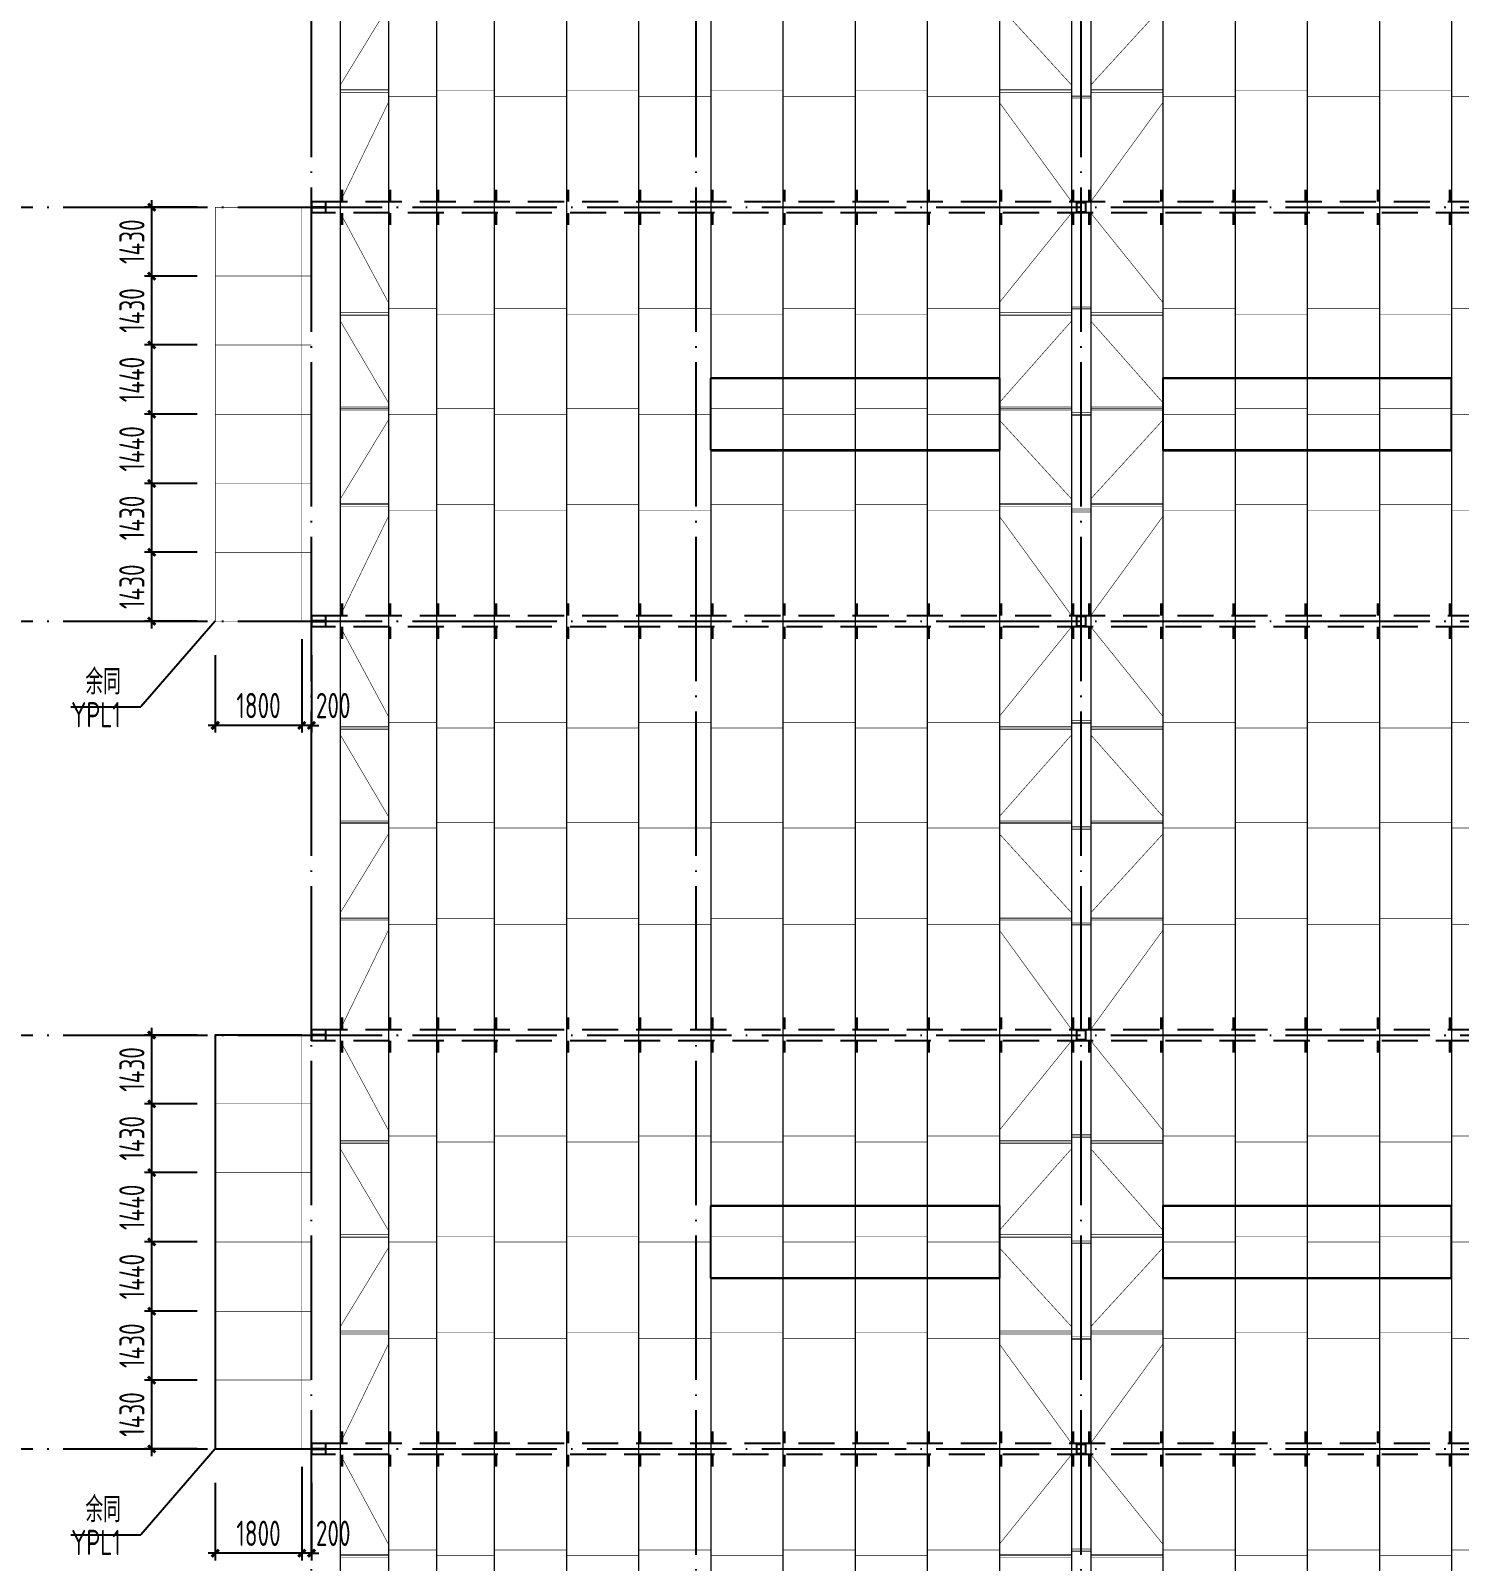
# Model space of a CAD drawing. Extents: x 899043 to 2598688, y -137197 to 211789.
# Drawn here: x 1533120 to 1562820, y 88160 to 119968 of the extents above; entities that cross this region are included whole.
import ezdxf
from ezdxf.enums import TextEntityAlignment as Align

# ---------------------------------------------------------------- set-up
doc = ezdxf.new("R2010")
doc.units = 0
doc.header["$LTSCALE"] = 1500
doc.header["$MEASUREMENT"] = 0
doc.linetypes.add('DASHED', pattern=[0.75, 0.5, -0.25])
doc.linetypes.add('DOTE', pattern=[2.42, 2, -0.2, 0.02, -0.2])
for name, color, linetype in [('A-L-wall(建筑立面)', 2, 'Continuous'), ('A-Roof(建筑屋顶)', 122, 'Continuous'), ('AXIS', 3, 'Continuous'), ('Boltx', 252, 'DASHED'), ('DIM', 3, 'Continuous'), ('HZ', 3, 'Continuous'), ('M_Prof', 2, 'Continuous'), ('THIN', 7, 'Continuous'), ('WINDOW', 4, 'Continuous')]:
    doc.layers.add(name, color=color, linetype=linetype)
doc.layers.add('Pkpm_层114', color=2, linetype='Continuous', lineweight=18)
doc.styles.add('TSSD_Dimension', font='Tssdeng.shx', dxfattribs={"width": 0.7, "bigfont": 'hztxt.shx'})
doc.styles.add('TSSD_Label', font='Tssdeng.shx', dxfattribs={"width": 0.7, "bigfont": 'hztxt.shx'})
doc.dimstyles.new('TSSD_150_150', dxfattribs={"dimtxt": 525, "dimasz": 150, "dimexe": 150, "dimexo": 375, "dimgap": 150, "dimtad": 1, "dimdec": 0, "dimzin": 0, "dimdsep": 46, "dimtxsty": 'TSSD_Dimension', "dimblk": 'ARCHTICK', "dimblk1": 'ARCHTICK', "dimblk2": 'ARCHTICK', "dimcen": 0, "dimdle": 150, "dimclrt": 7, "dimadec": 0, "dimazin": 0, "dimtfac": 1, "dimtdec": 0, "dimtix": 1, "dimtmove": 2, "dimatfit": 3, "dimfxl": 0, "dimtolj": 1, "dimtzin": 0, "dimarcsym": 0})

# ---------------------------------------------------------------- blocks, each defined once
blk = doc.blocks.new('A$C5AF141BB')
at = {"layer": 'AXIS', "color": 253, "linetype": 'DOTE'}
for p, q in [((0, -5247.5), (0, 123526.9)), ((8000, -5247.5), (8000, 123526.9)), ((16000, -5247.5), (16000, 123526.9)), ((-26941.1, 77200), (36323.2, 77200)), ((-26941.1, 68600), (36323.2, 68600)), ((-26941.1, 60000), (36323.2, 60000)), ((-26941.1, 51400), (36323.2, 51400))]:
    blk.add_line(p, q, dxfattribs=at)
blk = doc.blocks.new('A$C0BB32EA6')
at = {"layer": 'M_Prof'}
for points in [[(22300, -42310), (22300, -42090), (22290, -42090), (22290, -42196), (22010, -42196), (22010, -42090), (22000, -42090), (22000, -42310), (22010, -42310), (22010, -42204), (22290, -42204), (22290, -42310)], [(37900, -42300), (38100, -42300), (38100, -42100), (37900, -42100)], [(37906, -42294), (38094, -42294), (38094, -42106), (37906, -42106)], [(22300, -50910), (22300, -50690), (22290, -50690), (22290, -50796), (22010, -50796), (22010, -50690), (22000, -50690), (22000, -50910), (22010, -50910), (22010, -50804), (22290, -50804), (22290, -50910)], [(37900, -50900), (38100, -50900), (38100, -50700), (37900, -50700)], [(37906, -50894), (38094, -50894), (38094, -50706), (37906, -50706)], [(22300, -59510), (22300, -59290), (22290, -59290), (22290, -59396), (22010, -59396), (22010, -59290), (22000, -59290), (22000, -59510), (22010, -59510), (22010, -59404), (22290, -59404), (22290, -59510)], [(37900, -59500), (38100, -59500), (38100, -59300), (37900, -59300)], [(37906, -59494), (38094, -59494), (38094, -59306), (37906, -59306)], [(22300, -68110), (22300, -67890), (22290, -67890), (22290, -67996), (22010, -67996), (22010, -67890), (22000, -67890), (22000, -68110), (22010, -68110), (22010, -68004), (22290, -68004), (22290, -68110)], [(37900, -68100), (38100, -68100), (38100, -67900), (37900, -67900)], [(37906, -68094), (38094, -68094), (38094, -67906), (37906, -67906)]]:
    blk.add_lwpolyline(points, close=True, dxfattribs=at)
blk = doc.blocks.new('A$C2EA612DB')
at = {"layer": 'M_Prof'}
blk.add_blockref('A$C0BB32EA6', (-54000, 110765), dxfattribs=at)
blk = doc.blocks.new('tc')
at = {"layer": 'WINDOW'}
blk.add_lwpolyline([(-1500, 1500), (0, 1500), (0, 7500), (-1500, 7500)], close=True, dxfattribs=at)
blk = doc.blocks.new('_ArchTick')
at = {"color": 0, "linetype": 'ByBlock', "const_width": 0.4}
blk.add_lwpolyline([(-0.5, -0.5), (0.5, 0.5)], dxfattribs=at)
blk = doc.blocks.new('*D1181')
at = {"layer": 'Defpoints', "color": 0}
for p in [(1538758, 107697), (1538958, 107367), (1538758, 105530)]:
    blk.add_point(p, dxfattribs=at)
at = {"layer": 'DIM', "color": 0, "lineweight": -2}
for p, q in [((1538758, 107322), (1538758, 105380)), ((1538958, 106992), (1538958, 105380)), ((1538758, 105530), (1538608, 105530)), ((1538958, 105530), (1538758, 105530)), ((1538958, 105530), (1539108, 105530))]:
    blk.add_line(p, q, dxfattribs=at)
at = {"layer": 'DIM', "color": 0, "lineweight": -2, "xscale": 150, "yscale": 150, "zscale": 150}
blk.add_blockref('_ArchTick', (1538758, 105530), dxfattribs=at)
at = {"layer": 'DIM', "color": 0, "lineweight": -2, "xscale": 150, "yscale": 150, "zscale": 150, "rotation": 180}
blk.add_blockref('_ArchTick', (1538958, 105530), dxfattribs=at)
at = {"layer": 'DIM', "color": 7, "insert": (1539410, 105943), "char_height": 525, "attachment_point": 5, "style": 'TSSD_Dimension'}
blk.add_mtext('\\A1;200', dxfattribs=at)
blk = doc.blocks.new('*D1182')
at = {"layer": 'Defpoints', "color": 0}
for p in [(1538758, 107697), (1536958, 107367), (1536958, 105530)]:
    blk.add_point(p, dxfattribs=at)
at = {"layer": 'DIM', "color": 0, "lineweight": -2}
for p, q in [((1538758, 107322), (1538758, 105380)), ((1536958, 106992), (1536958, 105380)), ((1538908, 105530), (1536808, 105530))]:
    blk.add_line(p, q, dxfattribs=at)
at = {"layer": 'DIM', "color": 0, "lineweight": -2, "xscale": 150, "yscale": 150, "zscale": 150, "rotation": 180}
blk.add_blockref('_ArchTick', (1536958, 105530), dxfattribs=at)
at = {"layer": 'DIM', "color": 0, "lineweight": -2, "xscale": 150, "yscale": 150, "zscale": 150}
blk.add_blockref('_ArchTick', (1538758, 105530), dxfattribs=at)
at = {"layer": 'DIM', "color": 7, "insert": (1537858, 105943), "char_height": 525, "attachment_point": 5, "style": 'TSSD_Dimension'}
blk.add_mtext('\\A1;1800', dxfattribs=at)
blk = doc.blocks.new('*D1183')
at = {"layer": 'Defpoints', "color": 0}
for p in [(1535637, 109127), (1536958, 109127), (1536958, 107697)]:
    blk.add_point(p, dxfattribs=at)
at = {"layer": 'DIM', "color": 0, "lineweight": -2}
for p, q in [((1536583, 109127), (1535487, 109127)), ((1535637, 107547), (1535637, 109277)), ((1536583, 107697), (1535487, 107697))]:
    blk.add_line(p, q, dxfattribs=at)
at = {"layer": 'DIM', "color": 0, "lineweight": -2, "xscale": 150, "yscale": 150, "zscale": 150}
for p, rotation in [((1535637, 109127), 90), ((1535637, 107697), 270)]:
    blk.add_blockref('_ArchTick', p, dxfattribs=dict(at, rotation=rotation))
at = {"layer": 'DIM', "color": 7, "insert": (1535225, 108412), "char_height": 525, "attachment_point": 5, "rotation": 90, "style": 'TSSD_Dimension'}
blk.add_mtext('\\A1;1430', dxfattribs=at)
blk = doc.blocks.new('*D1184')
at = {"layer": 'Defpoints', "color": 0}
for p in [(1535637, 110557), (1536958, 110557), (1536958, 109127)]:
    blk.add_point(p, dxfattribs=at)
at = {"layer": 'DIM', "color": 0, "lineweight": -2}
for p, q in [((1535637, 108977), (1535637, 110707)), ((1536583, 110557), (1535487, 110557)), ((1536583, 109127), (1535487, 109127))]:
    blk.add_line(p, q, dxfattribs=at)
at = {"layer": 'DIM', "color": 0, "lineweight": -2, "xscale": 150, "yscale": 150, "zscale": 150}
for p, rotation in [((1535637, 110557), 90), ((1535637, 109127), 270)]:
    blk.add_blockref('_ArchTick', p, dxfattribs=dict(at, rotation=rotation))
at = {"layer": 'DIM', "color": 7, "insert": (1535225, 109842), "char_height": 525, "attachment_point": 5, "rotation": 90, "style": 'TSSD_Dimension'}
blk.add_mtext('\\A1;1430', dxfattribs=at)
blk = doc.blocks.new('*D1185')
at = {"layer": 'Defpoints', "color": 0}
for p in [(1535637, 111997), (1536958, 111997), (1536958, 110557)]:
    blk.add_point(p, dxfattribs=at)
at = {"layer": 'DIM', "color": 0, "lineweight": -2}
for p, q in [((1536583, 111997), (1535487, 111997)), ((1535637, 110407), (1535637, 112147)), ((1536583, 110557), (1535487, 110557))]:
    blk.add_line(p, q, dxfattribs=at)
at = {"layer": 'DIM', "color": 0, "lineweight": -2, "xscale": 150, "yscale": 150, "zscale": 150}
for p, rotation in [((1535637, 111997), 90), ((1535637, 110557), 270)]:
    blk.add_blockref('_ArchTick', p, dxfattribs=dict(at, rotation=rotation))
at = {"layer": 'DIM', "color": 7, "insert": (1535225, 111277), "char_height": 525, "attachment_point": 5, "rotation": 90, "style": 'TSSD_Dimension'}
blk.add_mtext('\\A1;1440', dxfattribs=at)
blk = doc.blocks.new('*D1186')
at = {"layer": 'Defpoints', "color": 0}
for p in [(1535637, 113437), (1536958, 113437), (1536958, 111997)]:
    blk.add_point(p, dxfattribs=at)
at = {"layer": 'DIM', "color": 0, "lineweight": -2}
for p, q in [((1535637, 111847), (1535637, 113587)), ((1536583, 113437), (1535487, 113437)), ((1536583, 111997), (1535487, 111997))]:
    blk.add_line(p, q, dxfattribs=at)
at = {"layer": 'DIM', "color": 0, "lineweight": -2, "xscale": 150, "yscale": 150, "zscale": 150}
for p, rotation in [((1535637, 113437), 90), ((1535637, 111997), 270)]:
    blk.add_blockref('_ArchTick', p, dxfattribs=dict(at, rotation=rotation))
at = {"layer": 'DIM', "color": 7, "insert": (1535225, 112717), "char_height": 525, "attachment_point": 5, "rotation": 90, "style": 'TSSD_Dimension'}
blk.add_mtext('\\A1;1440', dxfattribs=at)
blk = doc.blocks.new('*D1187')
at = {"layer": 'Defpoints', "color": 0}
for p in [(1535637, 114867), (1536958, 114867), (1536958, 113437)]:
    blk.add_point(p, dxfattribs=at)
at = {"layer": 'DIM', "color": 0, "lineweight": -2}
for p, q in [((1536583, 114867), (1535487, 114867)), ((1535637, 113287), (1535637, 115017)), ((1536583, 113437), (1535487, 113437))]:
    blk.add_line(p, q, dxfattribs=at)
at = {"layer": 'DIM', "color": 0, "lineweight": -2, "xscale": 150, "yscale": 150, "zscale": 150}
for p, rotation in [((1535637, 114867), 90), ((1535637, 113437), 270)]:
    blk.add_blockref('_ArchTick', p, dxfattribs=dict(at, rotation=rotation))
at = {"layer": 'DIM', "color": 7, "insert": (1535225, 114152), "char_height": 525, "attachment_point": 5, "rotation": 90, "style": 'TSSD_Dimension'}
blk.add_mtext('\\A1;1430', dxfattribs=at)
blk = doc.blocks.new('*D1188')
at = {"layer": 'Defpoints', "color": 0}
for p in [(1535637, 116297), (1536958, 116297), (1536958, 114867)]:
    blk.add_point(p, dxfattribs=at)
at = {"layer": 'DIM', "color": 0, "lineweight": -2}
for p, q in [((1535637, 114717), (1535637, 116447)), ((1536583, 116297), (1535487, 116297)), ((1536583, 114867), (1535487, 114867))]:
    blk.add_line(p, q, dxfattribs=at)
at = {"layer": 'DIM', "color": 0, "lineweight": -2, "xscale": 150, "yscale": 150, "zscale": 150}
for p, rotation in [((1535637, 116297), 90), ((1535637, 114867), 270)]:
    blk.add_blockref('_ArchTick', p, dxfattribs=dict(at, rotation=rotation))
at = {"layer": 'DIM', "color": 7, "insert": (1535225, 115582), "char_height": 525, "attachment_point": 5, "rotation": 90, "style": 'TSSD_Dimension'}
blk.add_mtext('\\A1;1430', dxfattribs=at)
blk = doc.blocks.new('*D1197')
at = {"layer": 'Defpoints', "color": 0}
for p in [(1538758, 90497), (1538958, 90167), (1538758, 88330)]:
    blk.add_point(p, dxfattribs=at)
at = {"layer": 'DIM', "color": 0, "lineweight": -2}
for p, q in [((1538758, 90122), (1538758, 88180)), ((1538958, 89792), (1538958, 88180)), ((1538758, 88330), (1538608, 88330)), ((1538958, 88330), (1538758, 88330)), ((1538958, 88330), (1539108, 88330))]:
    blk.add_line(p, q, dxfattribs=at)
at = {"layer": 'DIM', "color": 0, "lineweight": -2, "xscale": 150, "yscale": 150, "zscale": 150}
blk.add_blockref('_ArchTick', (1538758, 88330), dxfattribs=at)
at = {"layer": 'DIM', "color": 0, "lineweight": -2, "xscale": 150, "yscale": 150, "zscale": 150, "rotation": 180}
blk.add_blockref('_ArchTick', (1538958, 88330), dxfattribs=at)
at = {"layer": 'DIM', "color": 7, "insert": (1539410, 88743), "char_height": 525, "attachment_point": 5, "style": 'TSSD_Dimension'}
blk.add_mtext('\\A1;200', dxfattribs=at)
blk = doc.blocks.new('*D1198')
at = {"layer": 'Defpoints', "color": 0}
for p in [(1538758, 90497), (1536958, 90167), (1536958, 88330)]:
    blk.add_point(p, dxfattribs=at)
at = {"layer": 'DIM', "color": 0, "lineweight": -2}
for p, q in [((1538758, 90122), (1538758, 88180)), ((1536958, 89792), (1536958, 88180)), ((1538908, 88330), (1536808, 88330))]:
    blk.add_line(p, q, dxfattribs=at)
at = {"layer": 'DIM', "color": 0, "lineweight": -2, "xscale": 150, "yscale": 150, "zscale": 150, "rotation": 180}
blk.add_blockref('_ArchTick', (1536958, 88330), dxfattribs=at)
at = {"layer": 'DIM', "color": 0, "lineweight": -2, "xscale": 150, "yscale": 150, "zscale": 150}
blk.add_blockref('_ArchTick', (1538758, 88330), dxfattribs=at)
at = {"layer": 'DIM', "color": 7, "insert": (1537858, 88743), "char_height": 525, "attachment_point": 5, "style": 'TSSD_Dimension'}
blk.add_mtext('\\A1;1800', dxfattribs=at)
blk = doc.blocks.new('*D1199')
at = {"layer": 'Defpoints', "color": 0}
for p in [(1535637, 91927), (1536958, 91927), (1536958, 90497)]:
    blk.add_point(p, dxfattribs=at)
at = {"layer": 'DIM', "color": 0, "lineweight": -2}
for p, q in [((1536583, 91927), (1535487, 91927)), ((1535637, 90347), (1535637, 92077)), ((1536583, 90497), (1535487, 90497))]:
    blk.add_line(p, q, dxfattribs=at)
at = {"layer": 'DIM', "color": 0, "lineweight": -2, "xscale": 150, "yscale": 150, "zscale": 150}
for p, rotation in [((1535637, 91927), 90), ((1535637, 90497), 270)]:
    blk.add_blockref('_ArchTick', p, dxfattribs=dict(at, rotation=rotation))
at = {"layer": 'DIM', "color": 7, "insert": (1535225, 91212), "char_height": 525, "attachment_point": 5, "rotation": 90, "style": 'TSSD_Dimension'}
blk.add_mtext('\\A1;1430', dxfattribs=at)
blk = doc.blocks.new('*D1200')
at = {"layer": 'Defpoints', "color": 0}
for p in [(1535637, 93357), (1536958, 93357), (1536958, 91927)]:
    blk.add_point(p, dxfattribs=at)
at = {"layer": 'DIM', "color": 0, "lineweight": -2}
for p, q in [((1536583, 93357), (1535487, 93357)), ((1535637, 91777), (1535637, 93507)), ((1536583, 91927), (1535487, 91927))]:
    blk.add_line(p, q, dxfattribs=at)
at = {"layer": 'DIM', "color": 0, "lineweight": -2, "xscale": 150, "yscale": 150, "zscale": 150}
for p, rotation in [((1535637, 93357), 90), ((1535637, 91927), 270)]:
    blk.add_blockref('_ArchTick', p, dxfattribs=dict(at, rotation=rotation))
at = {"layer": 'DIM', "color": 7, "insert": (1535225, 92642), "char_height": 525, "attachment_point": 5, "rotation": 90, "style": 'TSSD_Dimension'}
blk.add_mtext('\\A1;1430', dxfattribs=at)
blk = doc.blocks.new('*D1201')
at = {"layer": 'Defpoints', "color": 0}
for p in [(1535637, 94797), (1536958, 94797), (1536958, 93357)]:
    blk.add_point(p, dxfattribs=at)
at = {"layer": 'DIM', "color": 0, "lineweight": -2}
for p, q in [((1536583, 94797), (1535487, 94797)), ((1535637, 93207), (1535637, 94947)), ((1536583, 93357), (1535487, 93357))]:
    blk.add_line(p, q, dxfattribs=at)
at = {"layer": 'DIM', "color": 0, "lineweight": -2, "xscale": 150, "yscale": 150, "zscale": 150}
for p, rotation in [((1535637, 94797), 90), ((1535637, 93357), 270)]:
    blk.add_blockref('_ArchTick', p, dxfattribs=dict(at, rotation=rotation))
at = {"layer": 'DIM', "color": 7, "insert": (1535225, 94077), "char_height": 525, "attachment_point": 5, "rotation": 90, "style": 'TSSD_Dimension'}
blk.add_mtext('\\A1;1440', dxfattribs=at)
blk = doc.blocks.new('*D1202')
at = {"layer": 'Defpoints', "color": 0}
for p in [(1535637, 96237), (1536958, 96237), (1536958, 94797)]:
    blk.add_point(p, dxfattribs=at)
at = {"layer": 'DIM', "color": 0, "lineweight": -2}
for p, q in [((1535637, 94647), (1535637, 96387)), ((1536583, 96237), (1535487, 96237)), ((1536583, 94797), (1535487, 94797))]:
    blk.add_line(p, q, dxfattribs=at)
at = {"layer": 'DIM', "color": 0, "lineweight": -2, "xscale": 150, "yscale": 150, "zscale": 150}
for p, rotation in [((1535637, 96237), 90), ((1535637, 94797), 270)]:
    blk.add_blockref('_ArchTick', p, dxfattribs=dict(at, rotation=rotation))
at = {"layer": 'DIM', "color": 7, "insert": (1535225, 95517), "char_height": 525, "attachment_point": 5, "rotation": 90, "style": 'TSSD_Dimension'}
blk.add_mtext('\\A1;1440', dxfattribs=at)
blk = doc.blocks.new('*D1203')
at = {"layer": 'Defpoints', "color": 0}
for p in [(1535637, 97667), (1536958, 97667), (1536958, 96237)]:
    blk.add_point(p, dxfattribs=at)
at = {"layer": 'DIM', "color": 0, "lineweight": -2}
for p, q in [((1536583, 97667), (1535487, 97667)), ((1535637, 96087), (1535637, 97817)), ((1536583, 96237), (1535487, 96237))]:
    blk.add_line(p, q, dxfattribs=at)
at = {"layer": 'DIM', "color": 0, "lineweight": -2, "xscale": 150, "yscale": 150, "zscale": 150}
for p, rotation in [((1535637, 97667), 90), ((1535637, 96237), 270)]:
    blk.add_blockref('_ArchTick', p, dxfattribs=dict(at, rotation=rotation))
at = {"layer": 'DIM', "color": 7, "insert": (1535225, 96952), "char_height": 525, "attachment_point": 5, "rotation": 90, "style": 'TSSD_Dimension'}
blk.add_mtext('\\A1;1430', dxfattribs=at)
blk = doc.blocks.new('*D1204')
at = {"layer": 'Defpoints', "color": 0}
for p in [(1535637, 99097), (1536958, 99097), (1536958, 97667)]:
    blk.add_point(p, dxfattribs=at)
at = {"layer": 'DIM', "color": 0, "lineweight": -2}
for p, q in [((1535637, 97517), (1535637, 99247)), ((1536583, 99097), (1535487, 99097)), ((1536583, 97667), (1535487, 97667))]:
    blk.add_line(p, q, dxfattribs=at)
at = {"layer": 'DIM', "color": 0, "lineweight": -2, "xscale": 150, "yscale": 150, "zscale": 150}
for p, rotation in [((1535637, 99097), 90), ((1535637, 97667), 270)]:
    blk.add_blockref('_ArchTick', p, dxfattribs=dict(at, rotation=rotation))
at = {"layer": 'DIM', "color": 7, "insert": (1535225, 98382), "char_height": 525, "attachment_point": 5, "rotation": 90, "style": 'TSSD_Dimension'}
blk.add_mtext('\\A1;1430', dxfattribs=at)

msp = doc.modelspace()

# ---------------------------------------------------------------- linework, layer by layer
at = {"layer": 'A-Roof(建筑屋顶)'}
msp.add_lwpolyline([(1538758, 99096.6), (1536958, 99096.6), (1536958, 90496.6), (1538758.1, 90496.6)], dxfattribs=at)
at = {"layer": 'Boltx', "color": 2, "linetype": 'ByBlock', "const_width": 12}
for points in [[(1539558, 118836.6), (1540558, 120476.6)], [(1554758, 118836.6), (1553258, 120476.6)], [(1555158, 118836.6), (1556658, 120476.6)], [(1539558, 118716.6), (1540558, 118716.6)], [(1541558, 118716.6), (1542758, 118716.6)], [(1544258, 118716.6), (1545758, 118716.6)], [(1547258, 118716.6), (1548758, 118716.6)], [(1550258, 118716.6), (1551758, 118716.6)], [(1553258, 118716.6), (1554758, 118716.6)], [(1556658, 118716.6), (1555158, 118716.6)], [(1559658, 118716.6), (1558158, 118716.6)], [(1562658, 118716.6), (1561158, 118716.6)], [(1539558, 116414.1), (1540558, 118476.6)], [(1541558, 118596.6), (1540558, 118596.6)], [(1544258, 118596.6), (1542758, 118596.6)], [(1547258, 118596.6), (1545758, 118596.6)], [(1550258, 118596.6), (1548758, 118596.6)], [(1553258, 118596.6), (1551758, 118596.6)], [(1553258, 118476.6), (1554758, 116414.1)], [(1555158, 118596.6), (1554758, 118596.6)], [(1556658, 118476.6), (1555158, 116414.1)], [(1556658, 118596.6), (1558158, 118596.6)], [(1559658, 118596.6), (1561158, 118596.6)], [(1562658, 118596.6), (1564158, 118596.6)], [(1538758, 116296.6), (1536958, 116296.6), (1536958, 107696.6), (1538758.1, 107696.6)], [(1536958, 116296.6), (1538958, 116296.6)], [(1536958, 116296.6), (1536958, 107696.6)], [(1538758, 116296.6), (1538758, 107696.6)], [(1540558, 114316.6), (1539558, 116179.1)], [(1554758, 116179.1), (1553258, 114316.6)], [(1555158, 116179.1), (1556658, 114316.6)], [(1536958, 114866.6), (1538958, 114866.6)], [(1541558, 114196.6), (1540558, 114196.6)], [(1544258, 114196.6), (1542758, 114196.6)], [(1547258, 114196.6), (1545758, 114196.6)], [(1550258, 114196.6), (1548758, 114196.6)], [(1553258, 114196.6), (1551758, 114196.6)], [(1555158, 114196.6), (1554758, 114196.6)], [(1556658, 114196.6), (1558158, 114196.6)], [(1559658, 114196.6), (1561158, 114196.6)], [(1562658, 114196.6), (1564158, 114196.6)], [(1539558, 114076.6), (1540558, 114076.6)], [(1540558, 112236.6), (1539558, 113933.4)], [(1541558, 114076.6), (1542758, 114076.6)], [(1544258, 114076.6), (1545758, 114076.6)], [(1547258, 114076.6), (1548758, 114076.6)], [(1550258, 114076.6), (1551758, 114076.6)], [(1553258, 114076.6), (1554758, 114076.6)], [(1554758, 113933.4), (1553258, 112236.6)], [(1556658, 114076.6), (1555158, 114076.6)], [(1555158, 113933.4), (1556658, 112236.6)], [(1559658, 114076.6), (1558158, 114076.6)], [(1562658, 114076.6), (1561158, 114076.6)], [(1536958, 113436.6), (1538958, 113436.6)], [(1536958, 111996.6), (1538958, 111996.6)], [(1539558, 112116.6), (1540558, 112116.6)], [(1541558, 111996.6), (1540558, 111996.6)], [(1541558, 112116.6), (1542758, 112116.6)], [(1544258, 111996.6), (1542758, 111996.6)], [(1544258, 112116.6), (1545758, 112116.6)], [(1547258, 111996.6), (1545758, 111996.6)], [(1547258, 112116.6), (1548758, 112116.6)], [(1550258, 111996.6), (1548758, 111996.6)], [(1550258, 112116.6), (1551758, 112116.6)], [(1553258, 111996.6), (1551758, 111996.6)], [(1553258, 112116.6), (1554758, 112116.6)], [(1555158, 111996.6), (1554758, 111996.6)], [(1556658, 112116.6), (1555158, 112116.6)], [(1556658, 111996.6), (1558158, 111996.6)], [(1559658, 112116.6), (1558158, 112116.6)], [(1559658, 111996.6), (1561158, 111996.6)], [(1562658, 112116.6), (1561158, 112116.6)], [(1562658, 111996.6), (1564158, 111996.6)], [(1539558, 110236.6), (1540558, 111876.6)], [(1554758, 110236.6), (1553258, 111876.6)], [(1555158, 110236.6), (1556658, 111876.6)], [(1536958, 110556.6), (1538958, 110556.6)], [(1539558, 110116.6), (1540558, 110116.6)], [(1541558, 110116.6), (1542758, 110116.6)], [(1544258, 110116.6), (1545758, 110116.6)], [(1547258, 110116.6), (1548758, 110116.6)], [(1550258, 110116.6), (1551758, 110116.6)], [(1553258, 110116.6), (1554758, 110116.6)], [(1556658, 110116.6), (1555158, 110116.6)], [(1559658, 110116.6), (1558158, 110116.6)], [(1562658, 110116.6), (1561158, 110116.6)], [(1539558, 107814.1), (1540558, 109876.6)], [(1541558, 109996.6), (1540558, 109996.6)], [(1544258, 109996.6), (1542758, 109996.6)], [(1547258, 109996.6), (1545758, 109996.6)], [(1550258, 109996.6), (1548758, 109996.6)], [(1553258, 109996.6), (1551758, 109996.6)], [(1553258, 109876.6), (1554758, 107814.1)], [(1555158, 109996.6), (1554758, 109996.6)], [(1556658, 109876.6), (1555158, 107814.1)], [(1556658, 109996.6), (1558158, 109996.6)], [(1559658, 109996.6), (1561158, 109996.6)], [(1562658, 109996.6), (1564158, 109996.6)], [(1536958, 109126.6), (1538958, 109126.6)], [(1536958, 107696.6), (1538958, 107696.6)], [(1540558, 105716.6), (1539558, 107579.1)], [(1554758, 107579.1), (1553258, 105716.6)], [(1555158, 107579.1), (1556658, 105716.6)], [(1541558, 105596.6), (1540558, 105596.6)], [(1544258, 105596.6), (1542758, 105596.6)], [(1547258, 105596.6), (1545758, 105596.6)], [(1550258, 105596.6), (1548758, 105596.6)], [(1553258, 105596.6), (1551758, 105596.6)], [(1555158, 105596.6), (1554758, 105596.6)], [(1556658, 105596.6), (1558158, 105596.6)], [(1559658, 105596.6), (1561158, 105596.6)], [(1562658, 105596.6), (1564158, 105596.6)], [(1539558, 105476.6), (1540558, 105476.6)], [(1540558, 103636.6), (1539558, 105333.4)], [(1541558, 105476.6), (1542758, 105476.6)], [(1544258, 105476.6), (1545758, 105476.6)], [(1547258, 105476.6), (1548758, 105476.6)], [(1550258, 105476.6), (1551758, 105476.6)], [(1553258, 105476.6), (1554758, 105476.6)], [(1554758, 105333.4), (1553258, 103636.6)], [(1556658, 105476.6), (1555158, 105476.6)], [(1555158, 105333.4), (1556658, 103636.6)], [(1559658, 105476.6), (1558158, 105476.6)], [(1562658, 105476.6), (1561158, 105476.6)], [(1539558, 103516.6), (1540558, 103516.6)], [(1541558, 103396.6), (1540558, 103396.6)], [(1541558, 103516.6), (1542758, 103516.6)], [(1544258, 103396.6), (1542758, 103396.6)], [(1544258, 103516.6), (1545758, 103516.6)], [(1547258, 103396.6), (1545758, 103396.6)], [(1547258, 103516.6), (1548758, 103516.6)], [(1550258, 103396.6), (1548758, 103396.6)], [(1550258, 103516.6), (1551758, 103516.6)], [(1553258, 103396.6), (1551758, 103396.6)], [(1553258, 103516.6), (1554758, 103516.6)], [(1555158, 103396.6), (1554758, 103396.6)], [(1556658, 103516.6), (1555158, 103516.6)], [(1556658, 103396.6), (1558158, 103396.6)], [(1559658, 103516.6), (1558158, 103516.6)], [(1559658, 103396.6), (1561158, 103396.6)], [(1562658, 103516.6), (1561158, 103516.6)], [(1562658, 103396.6), (1564158, 103396.6)], [(1539558, 101636.6), (1540558, 103276.6)], [(1554758, 101636.6), (1553258, 103276.6)], [(1555158, 101636.6), (1556658, 103276.6)], [(1539558, 101516.6), (1540558, 101516.6)], [(1541558, 101516.6), (1542758, 101516.6)], [(1544258, 101516.6), (1545758, 101516.6)], [(1547258, 101516.6), (1548758, 101516.6)], [(1550258, 101516.6), (1551758, 101516.6)], [(1553258, 101516.6), (1554758, 101516.6)], [(1556658, 101516.6), (1555158, 101516.6)], [(1559658, 101516.6), (1558158, 101516.6)], [(1562658, 101516.6), (1561158, 101516.6)], [(1539558, 99214.1), (1540558, 101276.6)], [(1541558, 101396.6), (1540558, 101396.6)], [(1544258, 101396.6), (1542758, 101396.6)], [(1547258, 101396.6), (1545758, 101396.6)], [(1550258, 101396.6), (1548758, 101396.6)], [(1553258, 101396.6), (1551758, 101396.6)], [(1553258, 101276.6), (1554758, 99214.1)], [(1555158, 101396.6), (1554758, 101396.6)], [(1556658, 101276.6), (1555158, 99214.1)], [(1556658, 101396.6), (1558158, 101396.6)], [(1559658, 101396.6), (1561158, 101396.6)], [(1562658, 101396.6), (1564158, 101396.6)], [(1538758, 99096.6), (1536958, 99096.6), (1536958, 90496.6), (1538758.1, 90496.6)], [(1536958, 99096.6), (1538958, 99096.6)], [(1536958, 99096.6), (1536958, 90496.6)], [(1538758, 99096.6), (1538758, 90496.6)], [(1540558, 97116.6), (1539558, 98979.1)], [(1554758, 98979.1), (1553258, 97116.6)], [(1555158, 98979.1), (1556658, 97116.6)], [(1536958, 97666.6), (1538958, 97666.6)], [(1539558, 96876.6), (1540558, 96876.6)], [(1540558, 95036.6), (1539558, 96733.4)], [(1541558, 96996.6), (1540558, 96996.6)], [(1541558, 96876.6), (1542758, 96876.6)], [(1544258, 96996.6), (1542758, 96996.6)], [(1544258, 96876.6), (1545758, 96876.6)], [(1547258, 96996.6), (1545758, 96996.6)], [(1547258, 96876.6), (1548758, 96876.6)], [(1550258, 96996.6), (1548758, 96996.6)], [(1550258, 96876.6), (1551758, 96876.6)], [(1553258, 96996.6), (1551758, 96996.6)], [(1553258, 96876.6), (1554758, 96876.6)], [(1554758, 96733.4), (1553258, 95036.6)], [(1555158, 96996.6), (1554758, 96996.6)], [(1556658, 96876.6), (1555158, 96876.6)], [(1555158, 96733.4), (1556658, 95036.6)], [(1556658, 96996.6), (1558158, 96996.6)], [(1559658, 96876.6), (1558158, 96876.6)], [(1559658, 96996.6), (1561158, 96996.6)], [(1562658, 96876.6), (1561158, 96876.6)], [(1562658, 96996.6), (1564158, 96996.6)], [(1536958, 96236.6), (1538958, 96236.6)], [(1536958, 94796.6), (1538958, 94796.6)], [(1539558, 94916.6), (1540558, 94916.6)], [(1541558, 94796.6), (1540558, 94796.6)], [(1541558, 94916.6), (1542758, 94916.6)], [(1544258, 94796.6), (1542758, 94796.6)], [(1544258, 94916.6), (1545758, 94916.6)], [(1547258, 94796.6), (1545758, 94796.6)], [(1547258, 94916.6), (1548758, 94916.6)], [(1550258, 94796.6), (1548758, 94796.6)], [(1550258, 94916.6), (1551758, 94916.6)], [(1553258, 94796.6), (1551758, 94796.6)], [(1553258, 94916.6), (1554758, 94916.6)], [(1555158, 94796.6), (1554758, 94796.6)], [(1556658, 94916.6), (1555158, 94916.6)], [(1556658, 94796.6), (1558158, 94796.6)], [(1559658, 94916.6), (1558158, 94916.6)], [(1559658, 94796.6), (1561158, 94796.6)], [(1562658, 94916.6), (1561158, 94916.6)], [(1562658, 94796.6), (1564158, 94796.6)], [(1539558, 93036.6), (1540558, 94676.6)], [(1554758, 93036.6), (1553258, 94676.6)], [(1555158, 93036.6), (1556658, 94676.6)], [(1536958, 93356.6), (1538958, 93356.6)], [(1539558, 92916.6), (1540558, 92916.6)], [(1541558, 92916.6), (1542758, 92916.6)], [(1544258, 92916.6), (1545758, 92916.6)], [(1547258, 92916.6), (1548758, 92916.6)], [(1550258, 92916.6), (1551758, 92916.6)], [(1553258, 92916.6), (1554758, 92916.6)], [(1556658, 92916.6), (1555158, 92916.6)], [(1559658, 92916.6), (1558158, 92916.6)], [(1562658, 92916.6), (1561158, 92916.6)], [(1539558, 90614.1), (1540558, 92676.6)], [(1541558, 92796.6), (1540558, 92796.6)], [(1544258, 92796.6), (1542758, 92796.6)], [(1547258, 92796.6), (1545758, 92796.6)], [(1550258, 92796.6), (1548758, 92796.6)], [(1553258, 92796.6), (1551758, 92796.6)], [(1553258, 92676.6), (1554758, 90614.1)], [(1555158, 92796.6), (1554758, 92796.6)], [(1556658, 92676.6), (1555158, 90614.1)], [(1556658, 92796.6), (1558158, 92796.6)], [(1559658, 92796.6), (1561158, 92796.6)], [(1562658, 92796.6), (1564158, 92796.6)], [(1536958, 91926.6), (1538958, 91926.6)], [(1536958, 90496.6), (1538958, 90496.6)], [(1540558, 88516.6), (1539558, 90379.1)], [(1554758, 90379.1), (1553258, 88516.6)], [(1555158, 90379.1), (1556658, 88516.6)], [(1539558, 88276.6), (1540558, 88276.6)], [(1541558, 88396.6), (1540558, 88396.6)], [(1541558, 88276.6), (1542758, 88276.6)], [(1544258, 88396.6), (1542758, 88396.6)], [(1544258, 88276.6), (1545758, 88276.6)], [(1547258, 88396.6), (1545758, 88396.6)], [(1547258, 88276.6), (1548758, 88276.6)], [(1550258, 88396.6), (1548758, 88396.6)], [(1550258, 88276.6), (1551758, 88276.6)], [(1553258, 88396.6), (1551758, 88396.6)], [(1553258, 88276.6), (1554758, 88276.6)], [(1555158, 88396.6), (1554758, 88396.6)], [(1556658, 88276.6), (1555158, 88276.6)], [(1556658, 88396.6), (1558158, 88396.6)], [(1559658, 88276.6), (1558158, 88276.6)], [(1559658, 88396.6), (1561158, 88396.6)], [(1562658, 88276.6), (1561158, 88276.6)], [(1562658, 88396.6), (1564158, 88396.6)]]:
    msp.add_lwpolyline(points, dxfattribs=at)
for points in [[(1540558, 118746.6), (1539558, 118746.6), (1539558, 118686.6), (1540558, 118686.6)], [(1553258, 118746.6), (1554758, 118746.6), (1554758, 118686.6), (1553258, 118686.6)], [(1556658, 118746.6), (1555158, 118746.6), (1555158, 118686.6), (1556658, 118686.6)], [(1554758, 118626.6), (1555158, 118626.6), (1555158, 118566.6), (1554758, 118566.6)], [(1554758, 114226.6), (1555158, 114226.6), (1555158, 114166.6), (1554758, 114166.6)], [(1540558, 114106.6), (1539558, 114106.6), (1539558, 114046.6), (1540558, 114046.6)], [(1553258, 114106.6), (1554758, 114106.6), (1554758, 114046.6), (1553258, 114046.6)], [(1556658, 114106.6), (1555158, 114106.6), (1555158, 114046.6), (1556658, 114046.6)], [(1540558, 112146.6), (1539558, 112146.6), (1539558, 112086.6), (1540558, 112086.6)], [(1553258, 112146.6), (1554758, 112146.6), (1554758, 112086.6), (1553258, 112086.6)], [(1554758, 112026.6), (1555158, 112026.6), (1555158, 111966.6), (1554758, 111966.6)], [(1556658, 112146.6), (1555158, 112146.6), (1555158, 112086.6), (1556658, 112086.6)], [(1540558, 110146.6), (1539558, 110146.6), (1539558, 110086.6), (1540558, 110086.6)], [(1553258, 110146.6), (1554758, 110146.6), (1554758, 110086.6), (1553258, 110086.6)], [(1556658, 110146.6), (1555158, 110146.6), (1555158, 110086.6), (1556658, 110086.6)], [(1554758, 110026.6), (1555158, 110026.6), (1555158, 109966.6), (1554758, 109966.6)], [(1554758, 105626.6), (1555158, 105626.6), (1555158, 105566.6), (1554758, 105566.6)], [(1540558, 105506.6), (1539558, 105506.6), (1539558, 105446.6), (1540558, 105446.6)], [(1553258, 105506.6), (1554758, 105506.6), (1554758, 105446.6), (1553258, 105446.6)], [(1556658, 105506.6), (1555158, 105506.6), (1555158, 105446.6), (1556658, 105446.6)], [(1540558, 103546.6), (1539558, 103546.6), (1539558, 103486.6), (1540558, 103486.6)], [(1553258, 103546.6), (1554758, 103546.6), (1554758, 103486.6), (1553258, 103486.6)], [(1554758, 103426.6), (1555158, 103426.6), (1555158, 103366.6), (1554758, 103366.6)], [(1556658, 103546.6), (1555158, 103546.6), (1555158, 103486.6), (1556658, 103486.6)], [(1540558, 101546.6), (1539558, 101546.6), (1539558, 101486.6), (1540558, 101486.6)], [(1553258, 101546.6), (1554758, 101546.6), (1554758, 101486.6), (1553258, 101486.6)], [(1556658, 101546.6), (1555158, 101546.6), (1555158, 101486.6), (1556658, 101486.6)], [(1554758, 101426.6), (1555158, 101426.6), (1555158, 101366.6), (1554758, 101366.6)], [(1554758, 97026.6), (1555158, 97026.6), (1555158, 96966.6), (1554758, 96966.6)], [(1540558, 96906.6), (1539558, 96906.6), (1539558, 96846.6), (1540558, 96846.6)], [(1553258, 96906.6), (1554758, 96906.6), (1554758, 96846.6), (1553258, 96846.6)], [(1556658, 96906.6), (1555158, 96906.6), (1555158, 96846.6), (1556658, 96846.6)], [(1540558, 94946.6), (1539558, 94946.6), (1539558, 94886.6), (1540558, 94886.6)], [(1553258, 94946.6), (1554758, 94946.6), (1554758, 94886.6), (1553258, 94886.6)], [(1554758, 94826.6), (1555158, 94826.6), (1555158, 94766.6), (1554758, 94766.6)], [(1556658, 94946.6), (1555158, 94946.6), (1555158, 94886.6), (1556658, 94886.6)], [(1540558, 92946.6), (1539558, 92946.6), (1539558, 92886.6), (1540558, 92886.6)], [(1553258, 92946.6), (1554758, 92946.6), (1554758, 92886.6), (1553258, 92886.6)], [(1556658, 92946.6), (1555158, 92946.6), (1555158, 92886.6), (1556658, 92886.6)], [(1554758, 92826.6), (1555158, 92826.6), (1555158, 92766.6), (1554758, 92766.6)], [(1554758, 88426.6), (1555158, 88426.6), (1555158, 88366.6), (1554758, 88366.6)], [(1540558, 88306.6), (1539558, 88306.6), (1539558, 88246.6), (1540558, 88246.6)], [(1553258, 88306.6), (1554758, 88306.6), (1554758, 88246.6), (1553258, 88246.6)], [(1556658, 88306.6), (1555158, 88306.6), (1555158, 88246.6), (1556658, 88246.6)]]:
    msp.add_lwpolyline(points, close=True, dxfattribs=at)
at = {"layer": 'Boltx', "color": 4, "linetype": 'ByBlock', "const_width": 50}
for points in [[(1539593.2, 116414.1), (1539593.2, 116664.1)], [(1540593.2, 116414.1), (1540593.2, 116664.1)], [(1541593.2, 116414.1), (1541593.2, 116664.1)], [(1542793.2, 116414.1), (1542793.2, 116664.1)], [(1544293.2, 116414.1), (1544293.2, 116664.1)], [(1545793.2, 116414.1), (1545793.2, 116664.1)], [(1547293.2, 116414.1), (1547293.2, 116664.1)], [(1548793.2, 116414.1), (1548793.2, 116664.1)], [(1550293.2, 116414.1), (1550293.2, 116664.1)], [(1551793.2, 116414.1), (1551793.2, 116664.1)], [(1553293.2, 116414.1), (1553293.2, 116664.1)], [(1554793.2, 116414.1), (1554793.2, 116664.1)], [(1555122.7, 116414.1), (1555122.7, 116664.1)], [(1556622.7, 116414.1), (1556622.7, 116664.1)], [(1558122.7, 116414.1), (1558122.7, 116664.1)], [(1559622.7, 116414.1), (1559622.7, 116664.1)], [(1561122.7, 116414.1), (1561122.7, 116664.1)], [(1562622.7, 116414.1), (1562622.7, 116664.1)], [(1539593.2, 115929.1), (1539593.2, 116179.1)], [(1540593.2, 115929.1), (1540593.2, 116179.1)], [(1541593.2, 115929.1), (1541593.2, 116179.1)], [(1542793.2, 115929.1), (1542793.2, 116179.1)], [(1544293.2, 115929.1), (1544293.2, 116179.1)], [(1545793.2, 115929.1), (1545793.2, 116179.1)], [(1547293.2, 115929.1), (1547293.2, 116179.1)], [(1548793.2, 115929.1), (1548793.2, 116179.1)], [(1550293.2, 115929.1), (1550293.2, 116179.1)], [(1551793.2, 115929.1), (1551793.2, 116179.1)], [(1553293.2, 115929.1), (1553293.2, 116179.1)], [(1554793.2, 115929.1), (1554793.2, 116179.1)], [(1555122.7, 115929.1), (1555122.7, 116179.1)], [(1556622.7, 115929.1), (1556622.7, 116179.1)], [(1558122.7, 115929.1), (1558122.7, 116179.1)], [(1559622.7, 115929.1), (1559622.7, 116179.1)], [(1561122.7, 115929.1), (1561122.7, 116179.1)], [(1562622.7, 115929.1), (1562622.7, 116179.1)], [(1547258, 112746.6), (1553258, 112746.6)], [(1556658, 112746.6), (1562658, 112746.6)], [(1547258, 111246.6), (1553258, 111246.6)], [(1556658, 111246.6), (1562658, 111246.6)], [(1539593.2, 107814.1), (1539593.2, 108064.1)], [(1540593.2, 107814.1), (1540593.2, 108064.1)], [(1541593.2, 107814.1), (1541593.2, 108064.1)], [(1542793.2, 107814.1), (1542793.2, 108064.1)], [(1544293.2, 107814.1), (1544293.2, 108064.1)], [(1545793.2, 107814.1), (1545793.2, 108064.1)], [(1547293.2, 107814.1), (1547293.2, 108064.1)], [(1548793.2, 107814.1), (1548793.2, 108064.1)], [(1550293.2, 107814.1), (1550293.2, 108064.1)], [(1551793.2, 107814.1), (1551793.2, 108064.1)], [(1553293.2, 107814.1), (1553293.2, 108064.1)], [(1554793.2, 107814.1), (1554793.2, 108064.1)], [(1555122.7, 107814.1), (1555122.7, 108064.1)], [(1556622.7, 107814.1), (1556622.7, 108064.1)], [(1558122.7, 107814.1), (1558122.7, 108064.1)], [(1559622.7, 107814.1), (1559622.7, 108064.1)], [(1561122.7, 107814.1), (1561122.7, 108064.1)], [(1562622.7, 107814.1), (1562622.7, 108064.1)], [(1539593.2, 107329.1), (1539593.2, 107579.1)], [(1540593.2, 107329.1), (1540593.2, 107579.1)], [(1541593.2, 107329.1), (1541593.2, 107579.1)], [(1542793.2, 107329.1), (1542793.2, 107579.1)], [(1544293.2, 107329.1), (1544293.2, 107579.1)], [(1545793.2, 107329.1), (1545793.2, 107579.1)], [(1547293.2, 107329.1), (1547293.2, 107579.1)], [(1548793.2, 107329.1), (1548793.2, 107579.1)], [(1550293.2, 107329.1), (1550293.2, 107579.1)], [(1551793.2, 107329.1), (1551793.2, 107579.1)], [(1553293.2, 107329.1), (1553293.2, 107579.1)], [(1554793.2, 107329.1), (1554793.2, 107579.1)], [(1555122.7, 107329.1), (1555122.7, 107579.1)], [(1556622.7, 107329.1), (1556622.7, 107579.1)], [(1558122.7, 107329.1), (1558122.7, 107579.1)], [(1559622.7, 107329.1), (1559622.7, 107579.1)], [(1561122.7, 107329.1), (1561122.7, 107579.1)], [(1562622.7, 107329.1), (1562622.7, 107579.1)], [(1539593.2, 99214.1), (1539593.2, 99464.1)], [(1540593.2, 99214.1), (1540593.2, 99464.1)], [(1541593.2, 99214.1), (1541593.2, 99464.1)], [(1542793.2, 99214.1), (1542793.2, 99464.1)], [(1544293.2, 99214.1), (1544293.2, 99464.1)], [(1545793.2, 99214.1), (1545793.2, 99464.1)], [(1547293.2, 99214.1), (1547293.2, 99464.1)], [(1548793.2, 99214.1), (1548793.2, 99464.1)], [(1550293.2, 99214.1), (1550293.2, 99464.1)], [(1551793.2, 99214.1), (1551793.2, 99464.1)], [(1553293.2, 99214.1), (1553293.2, 99464.1)], [(1554793.2, 99214.1), (1554793.2, 99464.1)], [(1555122.7, 99214.1), (1555122.7, 99464.1)], [(1556622.7, 99214.1), (1556622.7, 99464.1)], [(1558122.7, 99214.1), (1558122.7, 99464.1)], [(1559622.7, 99214.1), (1559622.7, 99464.1)], [(1561122.7, 99214.1), (1561122.7, 99464.1)], [(1562622.7, 99214.1), (1562622.7, 99464.1)], [(1539593.2, 98729.1), (1539593.2, 98979.1)], [(1540593.2, 98729.1), (1540593.2, 98979.1)], [(1541593.2, 98729.1), (1541593.2, 98979.1)], [(1542793.2, 98729.1), (1542793.2, 98979.1)], [(1544293.2, 98729.1), (1544293.2, 98979.1)], [(1545793.2, 98729.1), (1545793.2, 98979.1)], [(1547293.2, 98729.1), (1547293.2, 98979.1)], [(1548793.2, 98729.1), (1548793.2, 98979.1)], [(1550293.2, 98729.1), (1550293.2, 98979.1)], [(1551793.2, 98729.1), (1551793.2, 98979.1)], [(1553293.2, 98729.1), (1553293.2, 98979.1)], [(1554793.2, 98729.1), (1554793.2, 98979.1)], [(1555122.7, 98729.1), (1555122.7, 98979.1)], [(1556622.7, 98729.1), (1556622.7, 98979.1)], [(1558122.7, 98729.1), (1558122.7, 98979.1)], [(1559622.7, 98729.1), (1559622.7, 98979.1)], [(1561122.7, 98729.1), (1561122.7, 98979.1)], [(1562622.7, 98729.1), (1562622.7, 98979.1)], [(1547258, 95546.6), (1553258, 95546.6)], [(1556658, 95546.6), (1562658, 95546.6)], [(1547258, 94046.6), (1553258, 94046.6)], [(1556658, 94046.6), (1562658, 94046.6)], [(1539593.2, 90614.1), (1539593.2, 90864.1)], [(1540593.2, 90614.1), (1540593.2, 90864.1)], [(1541593.2, 90614.1), (1541593.2, 90864.1)], [(1542793.2, 90614.1), (1542793.2, 90864.1)], [(1544293.2, 90614.1), (1544293.2, 90864.1)], [(1545793.2, 90614.1), (1545793.2, 90864.1)], [(1547293.2, 90614.1), (1547293.2, 90864.1)], [(1548793.2, 90614.1), (1548793.2, 90864.1)], [(1550293.2, 90614.1), (1550293.2, 90864.1)], [(1551793.2, 90614.1), (1551793.2, 90864.1)], [(1553293.2, 90614.1), (1553293.2, 90864.1)], [(1554793.2, 90614.1), (1554793.2, 90864.1)], [(1555122.7, 90614.1), (1555122.7, 90864.1)], [(1556622.7, 90614.1), (1556622.7, 90864.1)], [(1558122.7, 90614.1), (1558122.7, 90864.1)], [(1559622.7, 90614.1), (1559622.7, 90864.1)], [(1561122.7, 90614.1), (1561122.7, 90864.1)], [(1562622.7, 90614.1), (1562622.7, 90864.1)], [(1539593.2, 90129.1), (1539593.2, 90379.1)], [(1540593.2, 90129.1), (1540593.2, 90379.1)], [(1541593.2, 90129.1), (1541593.2, 90379.1)], [(1542793.2, 90129.1), (1542793.2, 90379.1)], [(1544293.2, 90129.1), (1544293.2, 90379.1)], [(1545793.2, 90129.1), (1545793.2, 90379.1)], [(1547293.2, 90129.1), (1547293.2, 90379.1)], [(1548793.2, 90129.1), (1548793.2, 90379.1)], [(1550293.2, 90129.1), (1550293.2, 90379.1)], [(1551793.2, 90129.1), (1551793.2, 90379.1)], [(1553293.2, 90129.1), (1553293.2, 90379.1)], [(1554793.2, 90129.1), (1554793.2, 90379.1)], [(1555122.7, 90129.1), (1555122.7, 90379.1)], [(1556622.7, 90129.1), (1556622.7, 90379.1)], [(1558122.7, 90129.1), (1558122.7, 90379.1)], [(1559622.7, 90129.1), (1559622.7, 90379.1)], [(1561122.7, 90129.1), (1561122.7, 90379.1)], [(1562622.7, 90129.1), (1562622.7, 90379.1)]]:
    msp.add_lwpolyline(points, dxfattribs=at)
at = {"layer": 'Boltx', "color": 4}
for points in [[(1538958, 116414.1), (1570958, 116414.1), (1570958, 116179.1), (1538958, 116179.1)], [(1538958, 107814.1), (1570958, 107814.1), (1570958, 107579.1), (1538958, 107579.1)], [(1538958, 99214.1), (1570958, 99214.1), (1570958, 98979.1), (1538958, 98979.1)], [(1538958, 90614.1), (1570958, 90614.1), (1570958, 90379.1), (1538958, 90379.1)]]:
    msp.add_lwpolyline(points, close=True, dxfattribs=at)
at = {"layer": 'HZ', "linetype": 'ByBlock'}
for p, q in [((1536958, 107696.6), (1535410.8, 105914.6)), ((1533954.4, 105914.6), (1535410.8, 105914.6)), ((1536958, 90496.6), (1535410.8, 88714.6)), ((1533954.4, 88714.6), (1535410.8, 88714.6))]:
    msp.add_line(p, q, dxfattribs=at)
at = {"layer": 'Pkpm_层114', "color": 2, "linetype": 'ByBlock'}
for p, q in [((1539558, 158496.6), (1539558, 47496.6)), ((1540558, 158496.6), (1540558, 47496.6)), ((1541558, 158496.6), (1541558, 47496.6)), ((1542758, 158496.6), (1542758, 47496.6)), ((1544258, 158496.6), (1544258, 47496.6)), ((1545758, 158496.6), (1545758, 47496.6)), ((1547258, 158496.6), (1547258, 47496.6)), ((1548758, 158496.6), (1548758, 47496.6)), ((1550258, 158496.6), (1550258, 47496.6)), ((1551758, 158496.6), (1551758, 47496.6)), ((1553258, 158496.6), (1553258, 47496.6)), ((1554758, 158496.6), (1554758, 47496.6)), ((1555158, 158496.6), (1555158, 47496.6)), ((1556658, 158496.6), (1556658, 47496.6)), ((1558158, 158496.6), (1558158, 47496.6)), ((1559658, 158496.6), (1559658, 47496.6)), ((1561158, 158496.6), (1561158, 47496.6)), ((1562658, 158496.6), (1562658, 47496.6))]:
    msp.add_line(p, q, dxfattribs=at)

# ---------------------------------------------------------------- block references
at = {"layer": 'A-L-wall(建筑立面)', "xscale": -1, "rotation": 270}
for p in [(1545758, 112746.6), (1545758, 95546.6)]:
    msp.add_blockref('tc', p, dxfattribs=at)
at = {"layer": 'A-L-wall(建筑立面)', "rotation": 90}
for p in [(1564158, 112746.6), (1564158, 95546.6)]:
    msp.add_blockref('tc', p, dxfattribs=at)
at = {"layer": 'AXIS'}
for name, p in [('A$C5AF141BB', (1538958, 39096.6)), ('A$C2EA612DB', (1570958, 47731.6))]:
    msp.add_blockref(name, p, dxfattribs=at)

# ---------------------------------------------------------------- texts
at = {"layer": 'THIN', "color": 7, "style": 'TSSD_Label', "width": 0.7}
for s, p in [('余同', (1534994.8, 106016.6)), ('YPL1', (1534994.8, 105333)), ('余同', (1534994.8, 88816.6)), ('YPL1', (1534994.8, 88133))]:
    msp.add_text(s, height=525, dxfattribs=at).set_placement(p, align=Align.BOTTOM_RIGHT)

# ---------------------------------------------------------------- dimensions: what is measured, and where the dimension line sits
at = {"layer": 'DIM'}
for base, p1, p2, picture, middle in [((1535637.3, 116296.6), (1536958, 114866.6), (1536958, 116296.6), '*D1188', (1535224.8, 115581.6)), ((1535637.3, 114866.6), (1536958, 113436.6), (1536958, 114866.6), '*D1187', (1535224.8, 114151.6)), ((1535637.3, 113436.6), (1536958, 111996.6), (1536958, 113436.6), '*D1186', (1535224.8, 112716.6)), ((1535637.3, 111996.6), (1536958, 110556.6), (1536958, 111996.6), '*D1185', (1535224.8, 111276.6)), ((1535637.3, 110556.6), (1536958, 109126.6), (1536958, 110556.6), '*D1184', (1535224.8, 109841.6)), ((1535637.3, 109126.6), (1536958, 107696.6), (1536958, 109126.6), '*D1183', (1535224.8, 108411.6)), ((1535637.3, 99096.6), (1536958, 97666.6), (1536958, 99096.6), '*D1204', (1535224.8, 98381.6)), ((1535637.3, 97666.6), (1536958, 96236.6), (1536958, 97666.6), '*D1203', (1535224.8, 96951.6)), ((1535637.3, 96236.6), (1536958, 94796.6), (1536958, 96236.6), '*D1202', (1535224.8, 95516.6)), ((1535637.3, 94796.6), (1536958, 93356.6), (1536958, 94796.6), '*D1201', (1535224.8, 94076.6)), ((1535637.3, 93356.6), (1536958, 91926.6), (1536958, 93356.6), '*D1200', (1535224.8, 92641.6)), ((1535637.3, 91926.6), (1536958, 90496.6), (1536958, 91926.6), '*D1199', (1535224.8, 91211.6))]:
    dim = msp.add_linear_dim(base=base, p1=p1, p2=p2, angle=90, dimstyle='TSSD_150_150', dxfattribs=at)
    dim.commit()
    dim.dimension.update_dxf_attribs({"geometry": picture, "text_midpoint": middle})
for base, p1, p2, picture, middle in [((1536958, 105530.2), (1538758, 107696.6), (1536958, 107367.3), '*D1182', (1537858, 105942.7)), ((1536958, 88330.2), (1538758, 90496.6), (1536958, 90167.3), '*D1198', (1537858, 88742.7))]:
    dim = msp.add_linear_dim(base=base, p1=p1, p2=p2, dimstyle='TSSD_150_150', dxfattribs=at)
    dim.commit()
    dim.dimension.update_dxf_attribs({"geometry": picture, "text_midpoint": middle})
for base, p1, p2, picture, middle in [((1538758, 105530.2), (1538958, 107367.3), (1538758, 107696.6), '*D1181', (1539409.6, 105942.7)), ((1538758, 88330.2), (1538958, 90167.3), (1538758, 90496.6), '*D1197', (1539409.6, 88742.7))]:
    dim = msp.add_linear_dim(base=base, p1=p1, p2=p2, dimstyle='TSSD_150_150', dxfattribs=at)
    dim.commit()
    dim.dimension.update_dxf_attribs({"geometry": picture, "text_midpoint": middle, "dimtype": 160})

doc.saveas('drawing.dxf')
